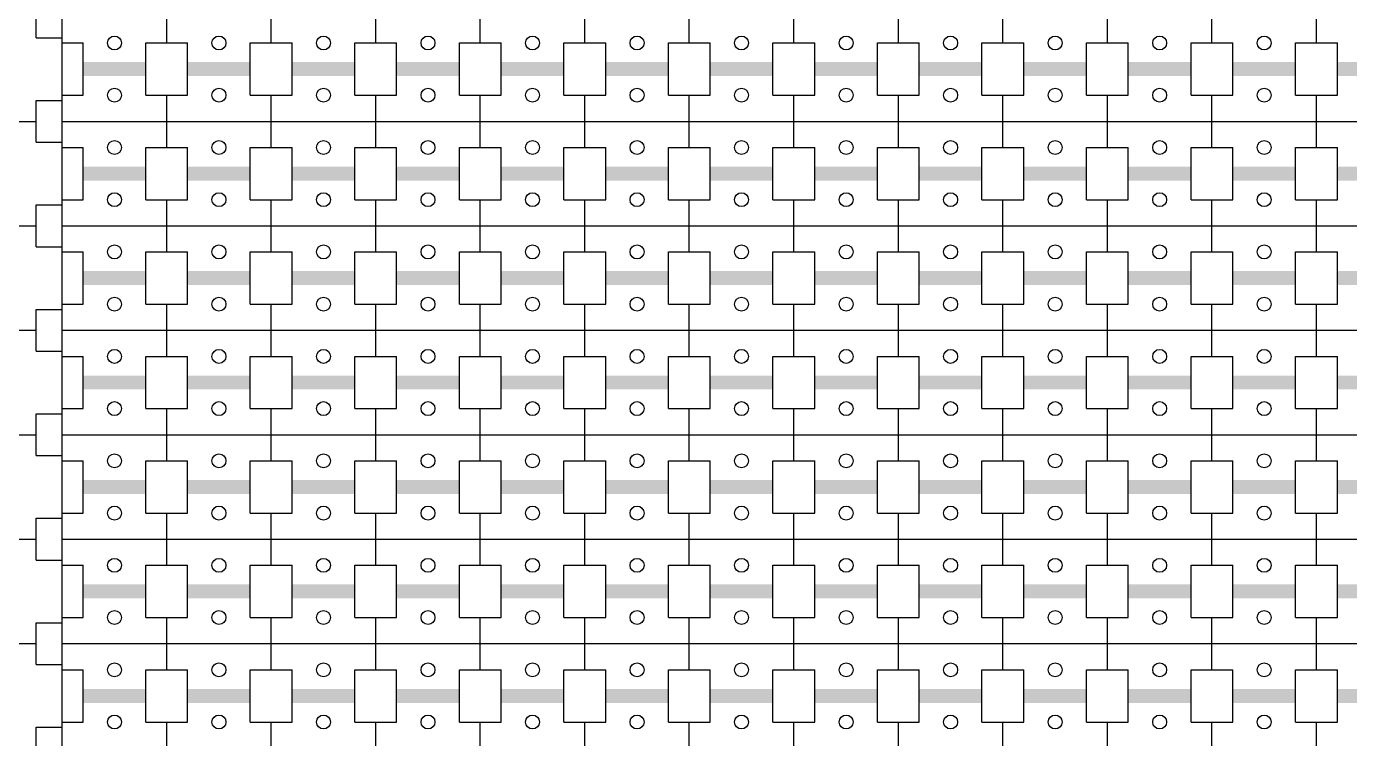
# Model space of a CAD drawing. Header units: millimetres. Extents: x 0 to 1500, y 0 to 750.
# Drawn here: x 739.8 to 1119.5, y 362.8 to 567.2 of the extents above; entities that cross this region are included whole.
import ezdxf

# ---------------------------------------------------------------- set-up
doc = ezdxf.new("R2010")
doc.units = ezdxf.units.MM

msp = doc.modelspace()

# ---------------------------------------------------------------- hatches: boundary and pattern name
for points in [[(774, 557), (774, 553), (756, 553), (756, 557)], [(804, 557), (804, 553), (786, 553), (786, 557)], [(834, 557), (834, 553), (816, 553), (816, 557)], [(864, 557), (864, 553), (846, 553), (846, 557)], [(894, 557), (894, 553), (876, 553), (876, 557)], [(924, 557), (924, 553), (906, 553), (906, 557)], [(954, 557), (954, 553), (936, 553), (936, 557)], [(984, 557), (984, 553), (966, 553), (966, 557)], [(1014, 557), (1014, 553), (996, 553), (996, 557)], [(1044, 557), (1044, 553), (1026, 553), (1026, 557)], [(1074, 557), (1074, 553), (1056, 553), (1056, 557)], [(1104, 557), (1104, 553), (1086, 553), (1086, 557)], [(1134, 557), (1134, 553), (1116, 553), (1116, 557)], [(774, 527), (774, 523), (756, 523), (756, 527)], [(804, 527), (804, 523), (786, 523), (786, 527)], [(834, 527), (834, 523), (816, 523), (816, 527)], [(864, 527), (864, 523), (846, 523), (846, 527)], [(894, 527), (894, 523), (876, 523), (876, 527)], [(924, 527), (924, 523), (906, 523), (906, 527)], [(954, 527), (954, 523), (936, 523), (936, 527)], [(984, 527), (984, 523), (966, 523), (966, 527)], [(1014, 527), (1014, 523), (996, 523), (996, 527)], [(1044, 527), (1044, 523), (1026, 523), (1026, 527)], [(1074, 527), (1074, 523), (1056, 523), (1056, 527)], [(1104, 527), (1104, 523), (1086, 523), (1086, 527)], [(1134, 527), (1134, 523), (1116, 523), (1116, 527)], [(774, 497), (774, 493), (756, 493), (756, 497)], [(804, 497), (804, 493), (786, 493), (786, 497)], [(834, 497), (834, 493), (816, 493), (816, 497)], [(864, 497), (864, 493), (846, 493), (846, 497)], [(894, 497), (894, 493), (876, 493), (876, 497)], [(924, 497), (924, 493), (906, 493), (906, 497)], [(954, 497), (954, 493), (936, 493), (936, 497)], [(984, 497), (984, 493), (966, 493), (966, 497)], [(1014, 497), (1014, 493), (996, 493), (996, 497)], [(1044, 497), (1044, 493), (1026, 493), (1026, 497)], [(1074, 497), (1074, 493), (1056, 493), (1056, 497)], [(1104, 497), (1104, 493), (1086, 493), (1086, 497)], [(1134, 497), (1134, 493), (1116, 493), (1116, 497)], [(774, 467), (774, 463), (756, 463), (756, 467)], [(804, 467), (804, 463), (786, 463), (786, 467)], [(834, 467), (834, 463), (816, 463), (816, 467)], [(864, 467), (864, 463), (846, 463), (846, 467)], [(894, 467), (894, 463), (876, 463), (876, 467)], [(924, 467), (924, 463), (906, 463), (906, 467)], [(954, 467), (954, 463), (936, 463), (936, 467)], [(984, 467), (984, 463), (966, 463), (966, 467)], [(1014, 467), (1014, 463), (996, 463), (996, 467)], [(1044, 467), (1044, 463), (1026, 463), (1026, 467)], [(1074, 467), (1074, 463), (1056, 463), (1056, 467)], [(1104, 467), (1104, 463), (1086, 463), (1086, 467)], [(1134, 467), (1134, 463), (1116, 463), (1116, 467)], [(774, 437), (774, 433), (756, 433), (756, 437)], [(804, 437), (804, 433), (786, 433), (786, 437)], [(834, 437), (834, 433), (816, 433), (816, 437)], [(864, 437), (864, 433), (846, 433), (846, 437)], [(894, 437), (894, 433), (876, 433), (876, 437)], [(924, 437), (924, 433), (906, 433), (906, 437)], [(954, 437), (954, 433), (936, 433), (936, 437)], [(984, 437), (984, 433), (966, 433), (966, 437)], [(1014, 437), (1014, 433), (996, 433), (996, 437)], [(1044, 437), (1044, 433), (1026, 433), (1026, 437)], [(1074, 437), (1074, 433), (1056, 433), (1056, 437)], [(1104, 437), (1104, 433), (1086, 433), (1086, 437)], [(1134, 437), (1134, 433), (1116, 433), (1116, 437)], [(774, 407), (774, 403), (756, 403), (756, 407)], [(804, 407), (804, 403), (786, 403), (786, 407)], [(834, 407), (834, 403), (816, 403), (816, 407)], [(864, 407), (864, 403), (846, 403), (846, 407)], [(894, 407), (894, 403), (876, 403), (876, 407)], [(924, 407), (924, 403), (906, 403), (906, 407)], [(954, 407), (954, 403), (936, 403), (936, 407)], [(984, 407), (984, 403), (966, 403), (966, 407)], [(1014, 407), (1014, 403), (996, 403), (996, 407)], [(1044, 407), (1044, 403), (1026, 403), (1026, 407)], [(1074, 407), (1074, 403), (1056, 403), (1056, 407)], [(1104, 407), (1104, 403), (1086, 403), (1086, 407)], [(1134, 407), (1134, 403), (1116, 403), (1116, 407)], [(774, 377), (774, 373), (756, 373), (756, 377)], [(804, 377), (804, 373), (786, 373), (786, 377)], [(834, 377), (834, 373), (816, 373), (816, 377)], [(864, 377), (864, 373), (846, 373), (846, 377)], [(894, 377), (894, 373), (876, 373), (876, 377)], [(924, 377), (924, 373), (906, 373), (906, 377)], [(954, 377), (954, 373), (936, 373), (936, 377)], [(984, 377), (984, 373), (966, 373), (966, 377)], [(1014, 377), (1014, 373), (996, 373), (996, 377)], [(1044, 377), (1044, 373), (1026, 373), (1026, 377)], [(1074, 377), (1074, 373), (1056, 373), (1056, 377)], [(1104, 377), (1104, 373), (1086, 373), (1086, 377)], [(1134, 377), (1134, 373), (1116, 373), (1116, 377)]]:
    msp.add_hatch(color=3).paths.add_polyline_path(points)

# ---------------------------------------------------------------- linework, layer by layer
at = {"color": 7}
for p, q in [((742.5, 564), (742.5, 570)), ((750, 564), (750, 570)), ((780, 562.5), (780, 570)), ((810, 562.5), (810, 570)), ((840, 562.5), (840, 570)), ((870, 562.5), (870, 570)), ((900, 562.5), (900, 570)), ((930, 562.5), (930, 570)), ((960, 562.5), (960, 570)), ((990, 562.5), (990, 570)), ((1020, 562.5), (1020, 570)), ((1050, 562.5), (1050, 570)), ((1080, 562.5), (1080, 570)), ((1110, 562.5), (1110, 570)), ((742.5, 564), (750, 564)), ((750, 562.5), (750, 564)), ((750, 555), (750, 562.5)), ((750, 562.5), (756, 562.5)), ((756, 555), (756, 562.5)), ((774, 555), (774, 562.5)), ((774, 562.5), (780, 562.5)), ((780, 562.5), (786, 562.5)), ((786, 555), (786, 562.5)), ((804, 555), (804, 562.5)), ((804, 562.5), (810, 562.5)), ((810, 562.5), (816, 562.5)), ((816, 555), (816, 562.5)), ((834, 555), (834, 562.5)), ((834, 562.5), (840, 562.5)), ((840, 562.5), (846, 562.5)), ((846, 555), (846, 562.5)), ((864, 555), (864, 562.5)), ((864, 562.5), (870, 562.5)), ((870, 562.5), (876, 562.5)), ((876, 555), (876, 562.5)), ((894, 555), (894, 562.5)), ((894, 562.5), (900, 562.5)), ((900, 562.5), (906, 562.5)), ((906, 555), (906, 562.5)), ((924, 555), (924, 562.5)), ((924, 562.5), (930, 562.5)), ((930, 562.5), (936, 562.5)), ((936, 555), (936, 562.5)), ((954, 555), (954, 562.5)), ((954, 562.5), (960, 562.5)), ((960, 562.5), (966, 562.5)), ((966, 555), (966, 562.5)), ((984, 555), (984, 562.5)), ((984, 562.5), (990, 562.5)), ((990, 562.5), (996, 562.5)), ((996, 555), (996, 562.5)), ((1014, 555), (1014, 562.5)), ((1014, 562.5), (1020, 562.5)), ((1020, 562.5), (1026, 562.5)), ((1026, 555), (1026, 562.5)), ((1044, 555), (1044, 562.5)), ((1044, 562.5), (1050, 562.5)), ((1050, 562.5), (1056, 562.5)), ((1056, 555), (1056, 562.5)), ((1074, 555), (1074, 562.5)), ((1074, 562.5), (1080, 562.5)), ((1080, 562.5), (1086, 562.5)), ((1086, 555), (1086, 562.5)), ((1104, 555), (1104, 562.5)), ((1104, 562.5), (1110, 562.5)), ((1110, 562.5), (1116, 562.5)), ((1116, 555), (1116, 562.5)), ((750, 547.5), (750, 555)), ((756, 547.5), (756, 555)), ((774, 547.5), (774, 555)), ((786, 547.5), (786, 555)), ((804, 547.5), (804, 555)), ((816, 547.5), (816, 555)), ((834, 547.5), (834, 555)), ((846, 547.5), (846, 555)), ((864, 547.5), (864, 555)), ((876, 547.5), (876, 555)), ((894, 547.5), (894, 555)), ((906, 547.5), (906, 555)), ((924, 547.5), (924, 555)), ((936, 547.5), (936, 555)), ((954, 547.5), (954, 555)), ((966, 547.5), (966, 555)), ((984, 547.5), (984, 555)), ((996, 547.5), (996, 555)), ((1014, 547.5), (1014, 555)), ((1026, 547.5), (1026, 555)), ((1044, 547.5), (1044, 555)), ((1056, 547.5), (1056, 555)), ((1074, 547.5), (1074, 555)), ((1086, 547.5), (1086, 555)), ((1104, 547.5), (1104, 555)), ((1116, 547.5), (1116, 555)), ((750, 546), (750, 547.5)), ((750, 547.5), (756, 547.5)), ((774, 547.5), (780, 547.5)), ((780, 540), (780, 547.5)), ((780, 547.5), (786, 547.5)), ((804, 547.5), (810, 547.5)), ((810, 540), (810, 547.5)), ((810, 547.5), (816, 547.5)), ((834, 547.5), (840, 547.5)), ((840, 540), (840, 547.5)), ((840, 547.5), (846, 547.5)), ((864, 547.5), (870, 547.5)), ((870, 540), (870, 547.5)), ((870, 547.5), (876, 547.5)), ((894, 547.5), (900, 547.5)), ((900, 540), (900, 547.5)), ((900, 547.5), (906, 547.5)), ((924, 547.5), (930, 547.5)), ((930, 540), (930, 547.5)), ((930, 547.5), (936, 547.5)), ((954, 547.5), (960, 547.5)), ((960, 540), (960, 547.5)), ((960, 547.5), (966, 547.5)), ((984, 547.5), (990, 547.5)), ((990, 540), (990, 547.5)), ((990, 547.5), (996, 547.5)), ((1014, 547.5), (1020, 547.5)), ((1020, 540), (1020, 547.5)), ((1020, 547.5), (1026, 547.5)), ((1044, 547.5), (1050, 547.5)), ((1050, 540), (1050, 547.5)), ((1050, 547.5), (1056, 547.5)), ((1074, 547.5), (1080, 547.5)), ((1080, 540), (1080, 547.5)), ((1080, 547.5), (1086, 547.5)), ((1104, 547.5), (1110, 547.5)), ((1110, 540), (1110, 547.5)), ((1110, 547.5), (1116, 547.5)), ((742.5, 540), (742.5, 546)), ((742.5, 546), (750, 546)), ((750, 540), (750, 546)), ((735, 540), (742.5, 540)), ((742.5, 534), (742.5, 540)), ((750, 534), (750, 540)), ((750, 540), (765, 540)), ((765, 540), (780, 540)), ((780, 532.5), (780, 540)), ((780, 540), (795, 540)), ((795, 540), (810, 540)), ((810, 532.5), (810, 540)), ((810, 540), (825, 540)), ((825, 540), (840, 540)), ((840, 532.5), (840, 540)), ((840, 540), (855, 540)), ((855, 540), (870, 540)), ((870, 532.5), (870, 540)), ((870, 540), (885, 540)), ((885, 540), (900, 540)), ((900, 532.5), (900, 540)), ((900, 540), (915, 540)), ((915, 540), (930, 540)), ((930, 532.5), (930, 540)), ((930, 540), (945, 540)), ((945, 540), (960, 540)), ((960, 532.5), (960, 540)), ((960, 540), (975, 540)), ((975, 540), (990, 540)), ((990, 532.5), (990, 540)), ((990, 540), (1005, 540)), ((1005, 540), (1020, 540)), ((1020, 532.5), (1020, 540)), ((1020, 540), (1035, 540)), ((1035, 540), (1050, 540)), ((1050, 532.5), (1050, 540)), ((1050, 540), (1065, 540)), ((1065, 540), (1080, 540)), ((1080, 532.5), (1080, 540)), ((1080, 540), (1095, 540)), ((1095, 540), (1110, 540)), ((1110, 532.5), (1110, 540)), ((1110, 540), (1125, 540)), ((742.5, 534), (750, 534)), ((750, 532.5), (750, 534)), ((750, 525), (750, 532.5)), ((750, 532.5), (756, 532.5)), ((756, 525), (756, 532.5)), ((774, 525), (774, 532.5)), ((774, 532.5), (780, 532.5)), ((780, 532.5), (786, 532.5)), ((786, 525), (786, 532.5)), ((804, 525), (804, 532.5)), ((804, 532.5), (810, 532.5)), ((810, 532.5), (816, 532.5)), ((816, 525), (816, 532.5)), ((834, 525), (834, 532.5)), ((834, 532.5), (840, 532.5)), ((840, 532.5), (846, 532.5)), ((846, 525), (846, 532.5)), ((864, 525), (864, 532.5)), ((864, 532.5), (870, 532.5)), ((870, 532.5), (876, 532.5)), ((876, 525), (876, 532.5)), ((894, 525), (894, 532.5)), ((894, 532.5), (900, 532.5)), ((900, 532.5), (906, 532.5)), ((906, 525), (906, 532.5)), ((924, 525), (924, 532.5)), ((924, 532.5), (930, 532.5)), ((930, 532.5), (936, 532.5)), ((936, 525), (936, 532.5)), ((954, 525), (954, 532.5)), ((954, 532.5), (960, 532.5)), ((960, 532.5), (966, 532.5)), ((966, 525), (966, 532.5)), ((984, 525), (984, 532.5)), ((984, 532.5), (990, 532.5)), ((990, 532.5), (996, 532.5)), ((996, 525), (996, 532.5)), ((1014, 525), (1014, 532.5)), ((1014, 532.5), (1020, 532.5)), ((1020, 532.5), (1026, 532.5)), ((1026, 525), (1026, 532.5)), ((1044, 525), (1044, 532.5)), ((1044, 532.5), (1050, 532.5)), ((1050, 532.5), (1056, 532.5)), ((1056, 525), (1056, 532.5)), ((1074, 525), (1074, 532.5)), ((1074, 532.5), (1080, 532.5)), ((1080, 532.5), (1086, 532.5)), ((1086, 525), (1086, 532.5)), ((1104, 525), (1104, 532.5)), ((1104, 532.5), (1110, 532.5)), ((1110, 532.5), (1116, 532.5)), ((1116, 525), (1116, 532.5)), ((750, 517.5), (750, 525)), ((756, 517.5), (756, 525)), ((774, 517.5), (774, 525)), ((786, 517.5), (786, 525)), ((804, 517.5), (804, 525)), ((816, 517.5), (816, 525)), ((834, 517.5), (834, 525)), ((846, 517.5), (846, 525)), ((864, 517.5), (864, 525)), ((876, 517.5), (876, 525)), ((894, 517.5), (894, 525)), ((906, 517.5), (906, 525)), ((924, 517.5), (924, 525)), ((936, 517.5), (936, 525)), ((954, 517.5), (954, 525)), ((966, 517.5), (966, 525)), ((984, 517.5), (984, 525)), ((996, 517.5), (996, 525)), ((1014, 517.5), (1014, 525)), ((1026, 517.5), (1026, 525)), ((1044, 517.5), (1044, 525)), ((1056, 517.5), (1056, 525)), ((1074, 517.5), (1074, 525)), ((1086, 517.5), (1086, 525)), ((1104, 517.5), (1104, 525)), ((1116, 517.5), (1116, 525)), ((750, 516), (750, 517.5)), ((750, 517.5), (756, 517.5)), ((774, 517.5), (780, 517.5)), ((780, 510), (780, 517.5)), ((780, 517.5), (786, 517.5)), ((804, 517.5), (810, 517.5)), ((810, 510), (810, 517.5)), ((810, 517.5), (816, 517.5)), ((834, 517.5), (840, 517.5)), ((840, 510), (840, 517.5)), ((840, 517.5), (846, 517.5)), ((864, 517.5), (870, 517.5)), ((870, 510), (870, 517.5)), ((870, 517.5), (876, 517.5)), ((894, 517.5), (900, 517.5)), ((900, 510), (900, 517.5)), ((900, 517.5), (906, 517.5)), ((924, 517.5), (930, 517.5)), ((930, 510), (930, 517.5)), ((930, 517.5), (936, 517.5)), ((954, 517.5), (960, 517.5)), ((960, 510), (960, 517.5)), ((960, 517.5), (966, 517.5)), ((984, 517.5), (990, 517.5)), ((990, 510), (990, 517.5)), ((990, 517.5), (996, 517.5)), ((1014, 517.5), (1020, 517.5)), ((1020, 510), (1020, 517.5)), ((1020, 517.5), (1026, 517.5)), ((1044, 517.5), (1050, 517.5)), ((1050, 510), (1050, 517.5)), ((1050, 517.5), (1056, 517.5)), ((1074, 517.5), (1080, 517.5)), ((1080, 510), (1080, 517.5)), ((1080, 517.5), (1086, 517.5)), ((1104, 517.5), (1110, 517.5)), ((1110, 510), (1110, 517.5)), ((1110, 517.5), (1116, 517.5)), ((742.5, 510), (742.5, 516)), ((742.5, 516), (750, 516)), ((750, 510), (750, 516)), ((735, 510), (742.5, 510)), ((742.5, 504), (742.5, 510)), ((750, 504), (750, 510)), ((750, 510), (765, 510)), ((765, 510), (780, 510)), ((780, 502.5), (780, 510)), ((780, 510), (795, 510)), ((795, 510), (810, 510)), ((810, 502.5), (810, 510)), ((810, 510), (825, 510)), ((825, 510), (840, 510)), ((840, 502.5), (840, 510)), ((840, 510), (855, 510)), ((855, 510), (870, 510)), ((870, 502.5), (870, 510)), ((870, 510), (885, 510)), ((885, 510), (900, 510)), ((900, 502.5), (900, 510)), ((900, 510), (915, 510)), ((915, 510), (930, 510)), ((930, 502.5), (930, 510)), ((930, 510), (945, 510)), ((945, 510), (960, 510)), ((960, 502.5), (960, 510)), ((960, 510), (975, 510)), ((975, 510), (990, 510)), ((990, 502.5), (990, 510)), ((990, 510), (1005, 510)), ((1005, 510), (1020, 510)), ((1020, 502.5), (1020, 510)), ((1020, 510), (1035, 510)), ((1035, 510), (1050, 510)), ((1050, 502.5), (1050, 510)), ((1050, 510), (1065, 510)), ((1065, 510), (1080, 510)), ((1080, 502.5), (1080, 510)), ((1080, 510), (1095, 510)), ((1095, 510), (1110, 510)), ((1110, 502.5), (1110, 510)), ((1110, 510), (1125, 510)), ((742.5, 504), (750, 504)), ((750, 502.5), (750, 504)), ((750, 495), (750, 502.5)), ((750, 502.5), (756, 502.5)), ((756, 495), (756, 502.5)), ((774, 495), (774, 502.5)), ((774, 502.5), (780, 502.5)), ((780, 502.5), (786, 502.5)), ((786, 495), (786, 502.5)), ((804, 495), (804, 502.5)), ((804, 502.5), (810, 502.5)), ((810, 502.5), (816, 502.5)), ((816, 495), (816, 502.5)), ((834, 495), (834, 502.5)), ((834, 502.5), (840, 502.5)), ((840, 502.5), (846, 502.5)), ((846, 495), (846, 502.5)), ((864, 495), (864, 502.5)), ((864, 502.5), (870, 502.5)), ((870, 502.5), (876, 502.5)), ((876, 495), (876, 502.5)), ((894, 495), (894, 502.5)), ((894, 502.5), (900, 502.5)), ((900, 502.5), (906, 502.5)), ((906, 495), (906, 502.5)), ((924, 495), (924, 502.5)), ((924, 502.5), (930, 502.5)), ((930, 502.5), (936, 502.5)), ((936, 495), (936, 502.5)), ((954, 495), (954, 502.5)), ((954, 502.5), (960, 502.5)), ((960, 502.5), (966, 502.5)), ((966, 495), (966, 502.5)), ((984, 495), (984, 502.5)), ((984, 502.5), (990, 502.5)), ((990, 502.5), (996, 502.5)), ((996, 495), (996, 502.5)), ((1014, 495), (1014, 502.5)), ((1014, 502.5), (1020, 502.5)), ((1020, 502.5), (1026, 502.5)), ((1026, 495), (1026, 502.5)), ((1044, 495), (1044, 502.5)), ((1044, 502.5), (1050, 502.5)), ((1050, 502.5), (1056, 502.5)), ((1056, 495), (1056, 502.5)), ((1074, 495), (1074, 502.5)), ((1074, 502.5), (1080, 502.5)), ((1080, 502.5), (1086, 502.5)), ((1086, 495), (1086, 502.5)), ((1104, 495), (1104, 502.5)), ((1104, 502.5), (1110, 502.5)), ((1110, 502.5), (1116, 502.5)), ((1116, 495), (1116, 502.5)), ((750, 487.5), (750, 495)), ((756, 487.5), (756, 495)), ((774, 487.5), (774, 495)), ((786, 487.5), (786, 495)), ((804, 487.5), (804, 495)), ((816, 487.5), (816, 495)), ((834, 487.5), (834, 495)), ((846, 487.5), (846, 495)), ((864, 487.5), (864, 495)), ((876, 487.5), (876, 495)), ((894, 487.5), (894, 495)), ((906, 487.5), (906, 495)), ((924, 487.5), (924, 495)), ((936, 487.5), (936, 495)), ((954, 487.5), (954, 495)), ((966, 487.5), (966, 495)), ((984, 487.5), (984, 495)), ((996, 487.5), (996, 495)), ((1014, 487.5), (1014, 495)), ((1026, 487.5), (1026, 495)), ((1044, 487.5), (1044, 495)), ((1056, 487.5), (1056, 495)), ((1074, 487.5), (1074, 495)), ((1086, 487.5), (1086, 495)), ((1104, 487.5), (1104, 495)), ((1116, 487.5), (1116, 495)), ((750, 486), (750, 487.5)), ((750, 487.5), (756, 487.5)), ((774, 487.5), (780, 487.5)), ((780, 480), (780, 487.5)), ((780, 487.5), (786, 487.5)), ((804, 487.5), (810, 487.5)), ((810, 480), (810, 487.5)), ((810, 487.5), (816, 487.5)), ((834, 487.5), (840, 487.5)), ((840, 480), (840, 487.5)), ((840, 487.5), (846, 487.5)), ((864, 487.5), (870, 487.5)), ((870, 480), (870, 487.5)), ((870, 487.5), (876, 487.5)), ((894, 487.5), (900, 487.5)), ((900, 480), (900, 487.5)), ((900, 487.5), (906, 487.5)), ((924, 487.5), (930, 487.5)), ((930, 480), (930, 487.5)), ((930, 487.5), (936, 487.5)), ((954, 487.5), (960, 487.5)), ((960, 480), (960, 487.5)), ((960, 487.5), (966, 487.5)), ((984, 487.5), (990, 487.5)), ((990, 480), (990, 487.5)), ((990, 487.5), (996, 487.5)), ((1014, 487.5), (1020, 487.5)), ((1020, 480), (1020, 487.5)), ((1020, 487.5), (1026, 487.5)), ((1044, 487.5), (1050, 487.5)), ((1050, 480), (1050, 487.5)), ((1050, 487.5), (1056, 487.5)), ((1074, 487.5), (1080, 487.5)), ((1080, 480), (1080, 487.5)), ((1080, 487.5), (1086, 487.5)), ((1104, 487.5), (1110, 487.5)), ((1110, 480), (1110, 487.5)), ((1110, 487.5), (1116, 487.5)), ((742.5, 480), (742.5, 486)), ((742.5, 486), (750, 486)), ((750, 480), (750, 486)), ((735, 480), (742.5, 480)), ((742.5, 474), (742.5, 480)), ((750, 474), (750, 480)), ((750, 480), (765, 480)), ((765, 480), (780, 480)), ((780, 472.5), (780, 480)), ((780, 480), (795, 480)), ((795, 480), (810, 480)), ((810, 472.5), (810, 480)), ((810, 480), (825, 480)), ((825, 480), (840, 480)), ((840, 472.5), (840, 480)), ((840, 480), (855, 480)), ((855, 480), (870, 480)), ((870, 472.5), (870, 480)), ((870, 480), (885, 480)), ((885, 480), (900, 480)), ((900, 472.5), (900, 480)), ((900, 480), (915, 480)), ((915, 480), (930, 480)), ((930, 472.5), (930, 480)), ((930, 480), (945, 480)), ((945, 480), (960, 480)), ((960, 472.5), (960, 480)), ((960, 480), (975, 480)), ((975, 480), (990, 480)), ((990, 472.5), (990, 480)), ((990, 480), (1005, 480)), ((1005, 480), (1020, 480)), ((1020, 472.5), (1020, 480)), ((1020, 480), (1035, 480)), ((1035, 480), (1050, 480)), ((1050, 472.5), (1050, 480)), ((1050, 480), (1065, 480)), ((1065, 480), (1080, 480)), ((1080, 472.5), (1080, 480)), ((1080, 480), (1095, 480)), ((1095, 480), (1110, 480)), ((1110, 472.5), (1110, 480)), ((1110, 480), (1125, 480)), ((742.5, 474), (750, 474)), ((750, 472.5), (750, 474)), ((750, 465), (750, 472.5)), ((750, 472.5), (756, 472.5)), ((756, 465), (756, 472.5)), ((774, 465), (774, 472.5)), ((774, 472.5), (780, 472.5)), ((780, 472.5), (786, 472.5)), ((786, 465), (786, 472.5)), ((804, 465), (804, 472.5)), ((804, 472.5), (810, 472.5)), ((810, 472.5), (816, 472.5)), ((816, 465), (816, 472.5)), ((834, 465), (834, 472.5)), ((834, 472.5), (840, 472.5)), ((840, 472.5), (846, 472.5)), ((846, 465), (846, 472.5)), ((864, 465), (864, 472.5)), ((864, 472.5), (870, 472.5)), ((870, 472.5), (876, 472.5)), ((876, 465), (876, 472.5)), ((894, 465), (894, 472.5)), ((894, 472.5), (900, 472.5)), ((900, 472.5), (906, 472.5)), ((906, 465), (906, 472.5)), ((924, 465), (924, 472.5)), ((924, 472.5), (930, 472.5)), ((930, 472.5), (936, 472.5)), ((936, 465), (936, 472.5)), ((954, 465), (954, 472.5)), ((954, 472.5), (960, 472.5)), ((960, 472.5), (966, 472.5)), ((966, 465), (966, 472.5)), ((984, 465), (984, 472.5)), ((984, 472.5), (990, 472.5)), ((990, 472.5), (996, 472.5)), ((996, 465), (996, 472.5)), ((1014, 465), (1014, 472.5)), ((1014, 472.5), (1020, 472.5)), ((1020, 472.5), (1026, 472.5)), ((1026, 465), (1026, 472.5)), ((1044, 465), (1044, 472.5)), ((1044, 472.5), (1050, 472.5)), ((1050, 472.5), (1056, 472.5)), ((1056, 465), (1056, 472.5)), ((1074, 465), (1074, 472.5)), ((1074, 472.5), (1080, 472.5)), ((1080, 472.5), (1086, 472.5)), ((1086, 465), (1086, 472.5)), ((1104, 465), (1104, 472.5)), ((1104, 472.5), (1110, 472.5)), ((1110, 472.5), (1116, 472.5)), ((1116, 465), (1116, 472.5)), ((750, 457.5), (750, 465)), ((756, 457.5), (756, 465)), ((774, 457.5), (774, 465)), ((786, 457.5), (786, 465)), ((804, 457.5), (804, 465)), ((816, 457.5), (816, 465)), ((834, 457.5), (834, 465)), ((846, 457.5), (846, 465)), ((864, 457.5), (864, 465)), ((876, 457.5), (876, 465)), ((894, 457.5), (894, 465)), ((906, 457.5), (906, 465)), ((924, 457.5), (924, 465)), ((936, 457.5), (936, 465)), ((954, 457.5), (954, 465)), ((966, 457.5), (966, 465)), ((984, 457.5), (984, 465)), ((996, 457.5), (996, 465)), ((1014, 457.5), (1014, 465)), ((1026, 457.5), (1026, 465)), ((1044, 457.5), (1044, 465)), ((1056, 457.5), (1056, 465)), ((1074, 457.5), (1074, 465)), ((1086, 457.5), (1086, 465)), ((1104, 457.5), (1104, 465)), ((1116, 457.5), (1116, 465)), ((742.5, 450), (742.5, 456)), ((742.5, 456), (750, 456)), ((750, 456), (750, 457.5)), ((750, 457.5), (756, 457.5)), ((750, 450), (750, 456)), ((774, 457.5), (780, 457.5)), ((780, 450), (780, 457.5)), ((780, 457.5), (786, 457.5)), ((804, 457.5), (810, 457.5)), ((810, 450), (810, 457.5)), ((810, 457.5), (816, 457.5)), ((834, 457.5), (840, 457.5)), ((840, 450), (840, 457.5)), ((840, 457.5), (846, 457.5)), ((864, 457.5), (870, 457.5)), ((870, 450), (870, 457.5)), ((870, 457.5), (876, 457.5)), ((894, 457.5), (900, 457.5)), ((900, 450), (900, 457.5)), ((900, 457.5), (906, 457.5)), ((924, 457.5), (930, 457.5)), ((930, 450), (930, 457.5)), ((930, 457.5), (936, 457.5)), ((954, 457.5), (960, 457.5)), ((960, 450), (960, 457.5)), ((960, 457.5), (966, 457.5)), ((984, 457.5), (990, 457.5)), ((990, 450), (990, 457.5)), ((990, 457.5), (996, 457.5)), ((1014, 457.5), (1020, 457.5)), ((1020, 450), (1020, 457.5)), ((1020, 457.5), (1026, 457.5)), ((1044, 457.5), (1050, 457.5)), ((1050, 450), (1050, 457.5)), ((1050, 457.5), (1056, 457.5)), ((1074, 457.5), (1080, 457.5)), ((1080, 450), (1080, 457.5)), ((1080, 457.5), (1086, 457.5)), ((1104, 457.5), (1110, 457.5)), ((1110, 450), (1110, 457.5)), ((1110, 457.5), (1116, 457.5)), ((735, 450), (742.5, 450)), ((742.5, 444), (742.5, 450)), ((750, 444), (750, 450)), ((750, 450), (765, 450)), ((765, 450), (780, 450)), ((780, 442.5), (780, 450)), ((780, 450), (795, 450)), ((795, 450), (810, 450)), ((810, 442.5), (810, 450)), ((810, 450), (825, 450)), ((825, 450), (840, 450)), ((840, 442.5), (840, 450)), ((840, 450), (855, 450)), ((855, 450), (870, 450)), ((870, 442.5), (870, 450)), ((870, 450), (885, 450)), ((885, 450), (900, 450)), ((900, 442.5), (900, 450)), ((900, 450), (915, 450)), ((915, 450), (930, 450)), ((930, 442.5), (930, 450)), ((930, 450), (945, 450)), ((945, 450), (960, 450)), ((960, 442.5), (960, 450)), ((960, 450), (975, 450)), ((975, 450), (990, 450)), ((990, 442.5), (990, 450)), ((990, 450), (1005, 450)), ((1005, 450), (1020, 450)), ((1020, 442.5), (1020, 450)), ((1020, 450), (1035, 450)), ((1035, 450), (1050, 450)), ((1050, 442.5), (1050, 450)), ((1050, 450), (1065, 450)), ((1065, 450), (1080, 450)), ((1080, 442.5), (1080, 450)), ((1080, 450), (1095, 450)), ((1095, 450), (1110, 450)), ((1110, 442.5), (1110, 450)), ((1110, 450), (1125, 450)), ((742.5, 444), (750, 444)), ((750, 442.5), (750, 444)), ((750, 435), (750, 442.5)), ((750, 442.5), (756, 442.5)), ((756, 435), (756, 442.5)), ((774, 435), (774, 442.5)), ((774, 442.5), (780, 442.5)), ((780, 442.5), (786, 442.5)), ((786, 435), (786, 442.5)), ((804, 435), (804, 442.5)), ((804, 442.5), (810, 442.5)), ((810, 442.5), (816, 442.5)), ((816, 435), (816, 442.5)), ((834, 435), (834, 442.5)), ((834, 442.5), (840, 442.5)), ((840, 442.5), (846, 442.5)), ((846, 435), (846, 442.5)), ((864, 435), (864, 442.5)), ((864, 442.5), (870, 442.5)), ((870, 442.5), (876, 442.5)), ((876, 435), (876, 442.5)), ((894, 435), (894, 442.5)), ((894, 442.5), (900, 442.5)), ((900, 442.5), (906, 442.5)), ((906, 435), (906, 442.5)), ((924, 435), (924, 442.5)), ((924, 442.5), (930, 442.5)), ((930, 442.5), (936, 442.5)), ((936, 435), (936, 442.5)), ((954, 435), (954, 442.5)), ((954, 442.5), (960, 442.5)), ((960, 442.5), (966, 442.5)), ((966, 435), (966, 442.5)), ((984, 435), (984, 442.5)), ((984, 442.5), (990, 442.5)), ((990, 442.5), (996, 442.5)), ((996, 435), (996, 442.5)), ((1014, 435), (1014, 442.5)), ((1014, 442.5), (1020, 442.5)), ((1020, 442.5), (1026, 442.5)), ((1026, 435), (1026, 442.5)), ((1044, 435), (1044, 442.5)), ((1044, 442.5), (1050, 442.5)), ((1050, 442.5), (1056, 442.5)), ((1056, 435), (1056, 442.5)), ((1074, 435), (1074, 442.5)), ((1074, 442.5), (1080, 442.5)), ((1080, 442.5), (1086, 442.5)), ((1086, 435), (1086, 442.5)), ((1104, 435), (1104, 442.5)), ((1104, 442.5), (1110, 442.5)), ((1110, 442.5), (1116, 442.5)), ((1116, 435), (1116, 442.5)), ((750, 427.5), (750, 435)), ((756, 427.5), (756, 435)), ((774, 427.5), (774, 435)), ((786, 427.5), (786, 435)), ((804, 427.5), (804, 435)), ((816, 427.5), (816, 435)), ((834, 427.5), (834, 435)), ((846, 427.5), (846, 435)), ((864, 427.5), (864, 435)), ((876, 427.5), (876, 435)), ((894, 427.5), (894, 435)), ((906, 427.5), (906, 435)), ((924, 427.5), (924, 435)), ((936, 427.5), (936, 435)), ((954, 427.5), (954, 435)), ((966, 427.5), (966, 435)), ((984, 427.5), (984, 435)), ((996, 427.5), (996, 435)), ((1014, 427.5), (1014, 435)), ((1026, 427.5), (1026, 435)), ((1044, 427.5), (1044, 435)), ((1056, 427.5), (1056, 435)), ((1074, 427.5), (1074, 435)), ((1086, 427.5), (1086, 435)), ((1104, 427.5), (1104, 435)), ((1116, 427.5), (1116, 435)), ((742.5, 420), (742.5, 426)), ((742.5, 426), (750, 426)), ((750, 426), (750, 427.5)), ((750, 427.5), (756, 427.5)), ((750, 420), (750, 426)), ((774, 427.5), (780, 427.5)), ((780, 420), (780, 427.5)), ((780, 427.5), (786, 427.5)), ((804, 427.5), (810, 427.5)), ((810, 420), (810, 427.5)), ((810, 427.5), (816, 427.5)), ((834, 427.5), (840, 427.5)), ((840, 420), (840, 427.5)), ((840, 427.5), (846, 427.5)), ((864, 427.5), (870, 427.5)), ((870, 420), (870, 427.5)), ((870, 427.5), (876, 427.5)), ((894, 427.5), (900, 427.5)), ((900, 420), (900, 427.5)), ((900, 427.5), (906, 427.5)), ((924, 427.5), (930, 427.5)), ((930, 420), (930, 427.5)), ((930, 427.5), (936, 427.5)), ((954, 427.5), (960, 427.5)), ((960, 420), (960, 427.5)), ((960, 427.5), (966, 427.5)), ((984, 427.5), (990, 427.5)), ((990, 420), (990, 427.5)), ((990, 427.5), (996, 427.5)), ((1014, 427.5), (1020, 427.5)), ((1020, 420), (1020, 427.5)), ((1020, 427.5), (1026, 427.5)), ((1044, 427.5), (1050, 427.5)), ((1050, 420), (1050, 427.5)), ((1050, 427.5), (1056, 427.5)), ((1074, 427.5), (1080, 427.5)), ((1080, 420), (1080, 427.5)), ((1080, 427.5), (1086, 427.5)), ((1104, 427.5), (1110, 427.5)), ((1110, 420), (1110, 427.5)), ((1110, 427.5), (1116, 427.5)), ((735, 420), (742.5, 420)), ((742.5, 414), (742.5, 420)), ((750, 414), (750, 420)), ((750, 420), (765, 420)), ((765, 420), (780, 420)), ((780, 412.5), (780, 420)), ((780, 420), (795, 420)), ((795, 420), (810, 420)), ((810, 412.5), (810, 420)), ((810, 420), (825, 420)), ((825, 420), (840, 420)), ((840, 412.5), (840, 420)), ((840, 420), (855, 420)), ((855, 420), (870, 420)), ((870, 412.5), (870, 420)), ((870, 420), (885, 420)), ((885, 420), (900, 420)), ((900, 412.5), (900, 420)), ((900, 420), (915, 420)), ((915, 420), (930, 420)), ((930, 412.5), (930, 420)), ((930, 420), (945, 420)), ((945, 420), (960, 420)), ((960, 412.5), (960, 420)), ((960, 420), (975, 420)), ((975, 420), (990, 420)), ((990, 412.5), (990, 420)), ((990, 420), (1005, 420)), ((1005, 420), (1020, 420)), ((1020, 412.5), (1020, 420)), ((1020, 420), (1035, 420)), ((1035, 420), (1050, 420)), ((1050, 412.5), (1050, 420)), ((1050, 420), (1065, 420)), ((1065, 420), (1080, 420)), ((1080, 412.5), (1080, 420)), ((1080, 420), (1095, 420)), ((1095, 420), (1110, 420)), ((1110, 412.5), (1110, 420)), ((1110, 420), (1125, 420)), ((742.5, 414), (750, 414)), ((750, 412.5), (750, 414)), ((750, 405), (750, 412.5)), ((750, 412.5), (756, 412.5)), ((756, 405), (756, 412.5)), ((774, 405), (774, 412.5)), ((774, 412.5), (780, 412.5)), ((780, 412.5), (786, 412.5)), ((786, 405), (786, 412.5)), ((804, 405), (804, 412.5)), ((804, 412.5), (810, 412.5)), ((810, 412.5), (816, 412.5)), ((816, 405), (816, 412.5)), ((834, 405), (834, 412.5)), ((834, 412.5), (840, 412.5)), ((840, 412.5), (846, 412.5)), ((846, 405), (846, 412.5)), ((864, 405), (864, 412.5)), ((864, 412.5), (870, 412.5)), ((870, 412.5), (876, 412.5)), ((876, 405), (876, 412.5)), ((894, 405), (894, 412.5)), ((894, 412.5), (900, 412.5)), ((900, 412.5), (906, 412.5)), ((906, 405), (906, 412.5)), ((924, 405), (924, 412.5)), ((924, 412.5), (930, 412.5)), ((930, 412.5), (936, 412.5)), ((936, 405), (936, 412.5)), ((954, 405), (954, 412.5)), ((954, 412.5), (960, 412.5)), ((960, 412.5), (966, 412.5)), ((966, 405), (966, 412.5)), ((984, 405), (984, 412.5)), ((984, 412.5), (990, 412.5)), ((990, 412.5), (996, 412.5)), ((996, 405), (996, 412.5)), ((1014, 405), (1014, 412.5)), ((1014, 412.5), (1020, 412.5)), ((1020, 412.5), (1026, 412.5)), ((1026, 405), (1026, 412.5)), ((1044, 405), (1044, 412.5)), ((1044, 412.5), (1050, 412.5)), ((1050, 412.5), (1056, 412.5)), ((1056, 405), (1056, 412.5)), ((1074, 405), (1074, 412.5)), ((1074, 412.5), (1080, 412.5)), ((1080, 412.5), (1086, 412.5)), ((1086, 405), (1086, 412.5)), ((1104, 405), (1104, 412.5)), ((1104, 412.5), (1110, 412.5)), ((1110, 412.5), (1116, 412.5)), ((1116, 405), (1116, 412.5)), ((750, 397.5), (750, 405)), ((756, 397.5), (756, 405)), ((774, 397.5), (774, 405)), ((786, 397.5), (786, 405)), ((804, 397.5), (804, 405)), ((816, 397.5), (816, 405)), ((834, 397.5), (834, 405)), ((846, 397.5), (846, 405)), ((864, 397.5), (864, 405)), ((876, 397.5), (876, 405)), ((894, 397.5), (894, 405)), ((906, 397.5), (906, 405)), ((924, 397.5), (924, 405)), ((936, 397.5), (936, 405)), ((954, 397.5), (954, 405)), ((966, 397.5), (966, 405)), ((984, 397.5), (984, 405)), ((996, 397.5), (996, 405)), ((1014, 397.5), (1014, 405)), ((1026, 397.5), (1026, 405)), ((1044, 397.5), (1044, 405)), ((1056, 397.5), (1056, 405)), ((1074, 397.5), (1074, 405)), ((1086, 397.5), (1086, 405)), ((1104, 397.5), (1104, 405)), ((1116, 397.5), (1116, 405)), ((742.5, 390), (742.5, 396)), ((742.5, 396), (750, 396)), ((750, 396), (750, 397.5)), ((750, 397.5), (756, 397.5)), ((750, 390), (750, 396)), ((774, 397.5), (780, 397.5)), ((780, 390), (780, 397.5)), ((780, 397.5), (786, 397.5)), ((804, 397.5), (810, 397.5)), ((810, 390), (810, 397.5)), ((810, 397.5), (816, 397.5)), ((834, 397.5), (840, 397.5)), ((840, 390), (840, 397.5)), ((840, 397.5), (846, 397.5)), ((864, 397.5), (870, 397.5)), ((870, 390), (870, 397.5)), ((870, 397.5), (876, 397.5)), ((894, 397.5), (900, 397.5)), ((900, 390), (900, 397.5)), ((900, 397.5), (906, 397.5)), ((924, 397.5), (930, 397.5)), ((930, 390), (930, 397.5)), ((930, 397.5), (936, 397.5)), ((954, 397.5), (960, 397.5)), ((960, 390), (960, 397.5)), ((960, 397.5), (966, 397.5)), ((984, 397.5), (990, 397.5)), ((990, 390), (990, 397.5)), ((990, 397.5), (996, 397.5)), ((1014, 397.5), (1020, 397.5)), ((1020, 390), (1020, 397.5)), ((1020, 397.5), (1026, 397.5)), ((1044, 397.5), (1050, 397.5)), ((1050, 390), (1050, 397.5)), ((1050, 397.5), (1056, 397.5)), ((1074, 397.5), (1080, 397.5)), ((1080, 390), (1080, 397.5)), ((1080, 397.5), (1086, 397.5)), ((1104, 397.5), (1110, 397.5)), ((1110, 390), (1110, 397.5)), ((1110, 397.5), (1116, 397.5)), ((735, 390), (742.5, 390)), ((742.5, 384), (742.5, 390)), ((750, 384), (750, 390)), ((750, 390), (765, 390)), ((765, 390), (780, 390)), ((780, 382.5), (780, 390)), ((780, 390), (795, 390)), ((795, 390), (810, 390)), ((810, 382.5), (810, 390)), ((810, 390), (825, 390)), ((825, 390), (840, 390)), ((840, 382.5), (840, 390)), ((840, 390), (855, 390)), ((855, 390), (870, 390)), ((870, 382.5), (870, 390)), ((870, 390), (885, 390)), ((885, 390), (900, 390)), ((900, 382.5), (900, 390)), ((900, 390), (915, 390)), ((915, 390), (930, 390)), ((930, 382.5), (930, 390)), ((930, 390), (945, 390)), ((945, 390), (960, 390)), ((960, 382.5), (960, 390)), ((960, 390), (975, 390)), ((975, 390), (990, 390)), ((990, 382.5), (990, 390)), ((990, 390), (1005, 390)), ((1005, 390), (1020, 390)), ((1020, 382.5), (1020, 390)), ((1020, 390), (1035, 390)), ((1035, 390), (1050, 390)), ((1050, 382.5), (1050, 390)), ((1050, 390), (1065, 390)), ((1065, 390), (1080, 390)), ((1080, 382.5), (1080, 390)), ((1080, 390), (1095, 390)), ((1095, 390), (1110, 390)), ((1110, 382.5), (1110, 390)), ((1110, 390), (1125, 390)), ((742.5, 384), (750, 384)), ((750, 382.5), (750, 384)), ((750, 375), (750, 382.5)), ((750, 382.5), (756, 382.5)), ((756, 375), (756, 382.5)), ((774, 375), (774, 382.5)), ((774, 382.5), (780, 382.5)), ((780, 382.5), (786, 382.5)), ((786, 375), (786, 382.5)), ((804, 375), (804, 382.5)), ((804, 382.5), (810, 382.5)), ((810, 382.5), (816, 382.5)), ((816, 375), (816, 382.5)), ((834, 375), (834, 382.5)), ((834, 382.5), (840, 382.5)), ((840, 382.5), (846, 382.5)), ((846, 375), (846, 382.5)), ((864, 375), (864, 382.5)), ((864, 382.5), (870, 382.5)), ((870, 382.5), (876, 382.5)), ((876, 375), (876, 382.5)), ((894, 375), (894, 382.5)), ((894, 382.5), (900, 382.5)), ((900, 382.5), (906, 382.5)), ((906, 375), (906, 382.5)), ((924, 375), (924, 382.5)), ((924, 382.5), (930, 382.5)), ((930, 382.5), (936, 382.5)), ((936, 375), (936, 382.5)), ((954, 375), (954, 382.5)), ((954, 382.5), (960, 382.5)), ((960, 382.5), (966, 382.5)), ((966, 375), (966, 382.5)), ((984, 375), (984, 382.5)), ((984, 382.5), (990, 382.5)), ((990, 382.5), (996, 382.5)), ((996, 375), (996, 382.5)), ((1014, 375), (1014, 382.5)), ((1014, 382.5), (1020, 382.5)), ((1020, 382.5), (1026, 382.5)), ((1026, 375), (1026, 382.5)), ((1044, 375), (1044, 382.5)), ((1044, 382.5), (1050, 382.5)), ((1050, 382.5), (1056, 382.5)), ((1056, 375), (1056, 382.5)), ((1074, 375), (1074, 382.5)), ((1074, 382.5), (1080, 382.5)), ((1080, 382.5), (1086, 382.5)), ((1086, 375), (1086, 382.5)), ((1104, 375), (1104, 382.5)), ((1104, 382.5), (1110, 382.5)), ((1110, 382.5), (1116, 382.5)), ((1116, 375), (1116, 382.5)), ((750, 367.5), (750, 375)), ((756, 367.5), (756, 375)), ((774, 367.5), (774, 375)), ((786, 367.5), (786, 375)), ((804, 367.5), (804, 375)), ((816, 367.5), (816, 375)), ((834, 367.5), (834, 375)), ((846, 367.5), (846, 375)), ((864, 367.5), (864, 375)), ((876, 367.5), (876, 375)), ((894, 367.5), (894, 375)), ((906, 367.5), (906, 375)), ((924, 367.5), (924, 375)), ((936, 367.5), (936, 375)), ((954, 367.5), (954, 375)), ((966, 367.5), (966, 375)), ((984, 367.5), (984, 375)), ((996, 367.5), (996, 375)), ((1014, 367.5), (1014, 375)), ((1026, 367.5), (1026, 375)), ((1044, 367.5), (1044, 375)), ((1056, 367.5), (1056, 375)), ((1074, 367.5), (1074, 375)), ((1086, 367.5), (1086, 375)), ((1104, 367.5), (1104, 375)), ((1116, 367.5), (1116, 375)), ((742.5, 360), (742.5, 366)), ((742.5, 366), (750, 366)), ((750, 366), (750, 367.5)), ((750, 367.5), (756, 367.5)), ((750, 360), (750, 366)), ((774, 367.5), (780, 367.5)), ((780, 360), (780, 367.5)), ((780, 367.5), (786, 367.5)), ((804, 367.5), (810, 367.5)), ((810, 360), (810, 367.5)), ((810, 367.5), (816, 367.5)), ((834, 367.5), (840, 367.5)), ((840, 360), (840, 367.5)), ((840, 367.5), (846, 367.5)), ((864, 367.5), (870, 367.5)), ((870, 360), (870, 367.5)), ((870, 367.5), (876, 367.5)), ((894, 367.5), (900, 367.5)), ((900, 360), (900, 367.5)), ((900, 367.5), (906, 367.5)), ((924, 367.5), (930, 367.5)), ((930, 360), (930, 367.5)), ((930, 367.5), (936, 367.5)), ((954, 367.5), (960, 367.5)), ((960, 360), (960, 367.5)), ((960, 367.5), (966, 367.5)), ((984, 367.5), (990, 367.5)), ((990, 360), (990, 367.5)), ((990, 367.5), (996, 367.5)), ((1014, 367.5), (1020, 367.5)), ((1020, 360), (1020, 367.5)), ((1020, 367.5), (1026, 367.5)), ((1044, 367.5), (1050, 367.5)), ((1050, 360), (1050, 367.5)), ((1050, 367.5), (1056, 367.5)), ((1074, 367.5), (1080, 367.5)), ((1080, 360), (1080, 367.5)), ((1080, 367.5), (1086, 367.5)), ((1104, 367.5), (1110, 367.5)), ((1110, 360), (1110, 367.5)), ((1110, 367.5), (1116, 367.5))]:
    msp.add_line(p, q, dxfattribs=at)
at = {"color": 1}
for centre in [(765, 562.5), (795, 562.5), (825, 562.5), (855, 562.5), (885, 562.5), (915, 562.5), (945, 562.5), (975, 562.5), (1005, 562.5), (1035, 562.5), (1065, 562.5), (1095, 562.5), (765, 547.5), (795, 547.5), (825, 547.5), (855, 547.5), (885, 547.5), (915, 547.5), (945, 547.5), (975, 547.5), (1005, 547.5), (1035, 547.5), (1065, 547.5), (1095, 547.5), (765, 532.5), (795, 532.5), (825, 532.5), (855, 532.5), (885, 532.5), (915, 532.5), (945, 532.5), (975, 532.5), (1005, 532.5), (1035, 532.5), (1065, 532.5), (1095, 532.5), (765, 517.5), (795, 517.5), (825, 517.5), (855, 517.5), (885, 517.5), (915, 517.5), (945, 517.5), (975, 517.5), (1005, 517.5), (1035, 517.5), (1065, 517.5), (1095, 517.5), (765, 502.5), (795, 502.5), (825, 502.5), (855, 502.5), (885, 502.5), (915, 502.5), (945, 502.5), (975, 502.5), (1005, 502.5), (1035, 502.5), (1065, 502.5), (1095, 502.5), (765, 487.5), (795, 487.5), (825, 487.5), (855, 487.5), (885, 487.5), (915, 487.5), (945, 487.5), (975, 487.5), (1005, 487.5), (1035, 487.5), (1065, 487.5), (1095, 487.5), (765, 472.5), (795, 472.5), (825, 472.5), (855, 472.5), (885, 472.5), (915, 472.5), (945, 472.5), (975, 472.5), (1005, 472.5), (1035, 472.5), (1065, 472.5), (1095, 472.5), (765, 457.5), (795, 457.5), (825, 457.5), (855, 457.5), (885, 457.5), (915, 457.5), (945, 457.5), (975, 457.5), (1005, 457.5), (1035, 457.5), (1065, 457.5), (1095, 457.5), (765, 442.5), (795, 442.5), (825, 442.5), (855, 442.5), (885, 442.5), (915, 442.5), (945, 442.5), (975, 442.5), (1005, 442.5), (1035, 442.5), (1065, 442.5), (1095, 442.5), (765, 427.5), (795, 427.5), (825, 427.5), (855, 427.5), (885, 427.5), (915, 427.5), (945, 427.5), (975, 427.5), (1005, 427.5), (1035, 427.5), (1065, 427.5), (1095, 427.5), (765, 412.5), (795, 412.5), (825, 412.5), (855, 412.5), (885, 412.5), (915, 412.5), (945, 412.5), (975, 412.5), (1005, 412.5), (1035, 412.5), (1065, 412.5), (1095, 412.5), (765, 397.5), (795, 397.5), (825, 397.5), (855, 397.5), (885, 397.5), (915, 397.5), (945, 397.5), (975, 397.5), (1005, 397.5), (1035, 397.5), (1065, 397.5), (1095, 397.5), (765, 382.5), (795, 382.5), (825, 382.5), (855, 382.5), (885, 382.5), (915, 382.5), (945, 382.5), (975, 382.5), (1005, 382.5), (1035, 382.5), (1065, 382.5), (1095, 382.5), (765, 367.5), (795, 367.5), (825, 367.5), (855, 367.5), (885, 367.5), (915, 367.5), (945, 367.5), (975, 367.5), (1005, 367.5), (1035, 367.5), (1065, 367.5), (1095, 367.5)]:
    msp.add_circle(centre, 2, dxfattribs=at)

doc.saveas('drawing.dxf')
